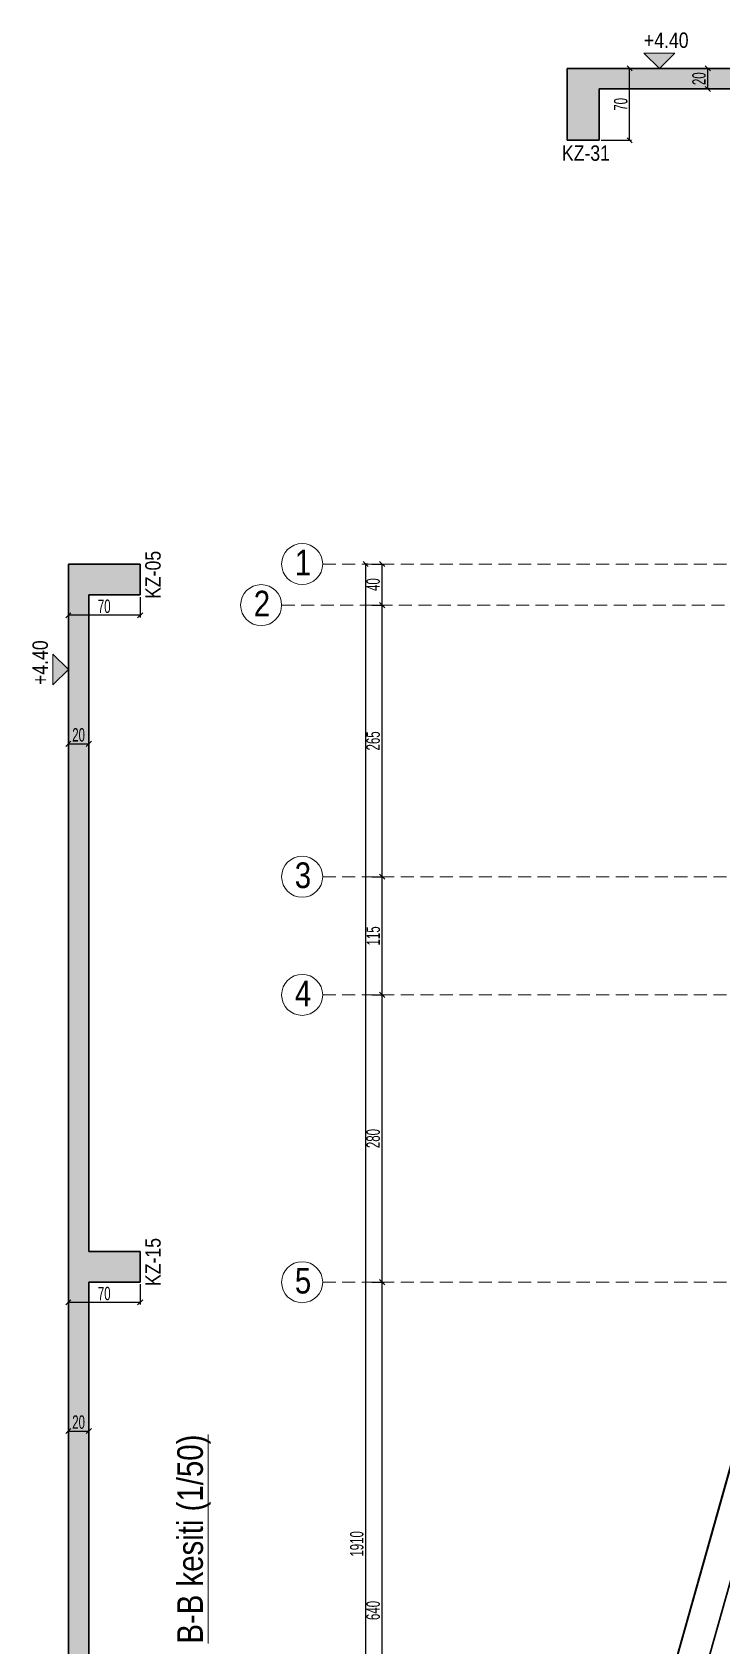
# Model space of a CAD drawing. Header units: millimetres. Extents: x 1419 to 5989, y 611 to 3292.
# Drawn here: x 1419 to 2092, y 1720 to 3292 of the extents above; entities that cross this region are included whole.
import ezdxf

# ---------------------------------------------------------------- set-up
doc = ezdxf.new("R2010")
doc.units = ezdxf.units.MM
doc.linetypes.add('DASHED', pattern=[19.05, 12.7, -6.35])
for name, color, linetype, lineweight in [('AKS BALONU (BEYKENT)', 7, 'Continuous', 20), ('AKS CIZGISI (BEYKENT)', 252, 'DASHED', 20), ('AKS NO (BEYKENT)', 3, 'Continuous', 20), ('AKS OLCU (BEYKENT)', 200, 'Continuous', 20), ('DOSEME SINIRI (BEYKENT)', 2, 'Continuous', 30), ('KESIT ISMI (BEYKENT)', 6, 'Continuous', 20), ('KIRIS (BEYKENT)', 2, 'Continuous', 30), ('KIRIS ISMI (BEYKENT)', 40, 'Continuous', 20), ('KOT CIZGI (BEYKENT)', 120, 'Continuous', 20), ('KOT YAZI (BEYKENT)', 7, 'Continuous', 20), ('OLCU (BEYKENT)', 14, 'Continuous', 20), ('TARAMA (BEYKENT)', 252, 'Continuous', 20)]:
    doc.layers.add(name, color=color, linetype=linetype, lineweight=lineweight)
doc.styles.add('DSMOLC-50', font='Bahnschrift Light Condensed', dxfattribs={"width": 0.75, "height": 13})
doc.styles.add('KOT (BEYKENT)', font='')
doc.styles.add('YAZI (BEYKENT)', font='')
doc.styles.get('KOT (BEYKENT)').set_extended_font_data('Bahnschrift Light Condensed')
doc.styles.get('YAZI (BEYKENT)').set_extended_font_data('Bahnschrift Light Condensed')
doc.dimstyles.new('DSMOLC-50', dxfattribs={"dimtxt": 13, "dimasz": 5, "dimexe": 2, "dimexo": 2, "dimgap": 2, "dimtad": 1, "dimdec": 0, "dimzin": 12, "dimdsep": 46, "dimtxsty": 'DSMOLC-50', "dimblk": 'OBLIQUE', "dimcen": 0, "dimclrt": 7, "dimadec": 0, "dimazin": 0, "dimtfac": 1, "dimtdec": 0, "dimtix": 1, "dimtmove": 2, "dimatfit": 3, "dimfxl": 1, "dimtzin": 0, "dimarcsym": 0})

# ---------------------------------------------------------------- blocks, each defined once
blk = doc.blocks.new('_Oblique')
at = {"color": 0, "linetype": 'ByBlock', "lineweight": -2}
blk.add_line((-0.5, -0.5), (0.5, 0.5), dxfattribs=at)
blk = doc.blocks.new('*D94')
at = {"layer": 'AKS OLCU (BEYKENT)', "color": 0, "lineweight": -2, "transparency": 16777216}
for p, q in [((1750.6, 2073.8), (1762.6, 2073.8)), ((1760.6, 1433.9), (1760.6, 2073.8)), ((1750.6, 1433.9), (1762.6, 1433.9))]:
    blk.add_line(p, q, dxfattribs=at)
at = {"layer": 'DEFPOINTS', "color": 0, "transparency": 16777216}
for p in [(1748.6, 2073.8), (1760.6, 2073.8), (1748.6, 1433.9)]:
    blk.add_point(p, dxfattribs=at)
at = {"layer": 'AKS OLCU (BEYKENT)', "color": 0, "lineweight": -2, "transparency": 16777216, "xscale": 5, "yscale": 5, "zscale": 5}
for p, rotation in [((1760.6, 2073.8), 90), ((1760.6, 1433.9), 270)]:
    blk.add_blockref('_Oblique', p, dxfattribs=dict(at, rotation=rotation))
at = {"layer": 'AKS OLCU (BEYKENT)', "color": 7, "transparency": 16777216, "insert": (1751.9, 1753.9), "char_height": 13, "attachment_point": 5, "rotation": 90, "style": 'DSMOLC-50'}
blk.add_mtext('640', dxfattribs=at)
blk = doc.blocks.new('*D95')
at = {"layer": 'AKS OLCU (BEYKENT)', "color": 0, "lineweight": -2, "transparency": 16777216}
for p, q in [((1750.6, 2353.8), (1762.6, 2353.8)), ((1760.6, 2073.8), (1760.6, 2353.8)), ((1750.6, 2073.8), (1762.6, 2073.8))]:
    blk.add_line(p, q, dxfattribs=at)
at = {"layer": 'DEFPOINTS', "color": 0, "transparency": 16777216}
for p in [(1748.6, 2353.8), (1760.6, 2353.8), (1748.6, 2073.8)]:
    blk.add_point(p, dxfattribs=at)
at = {"layer": 'AKS OLCU (BEYKENT)', "color": 0, "lineweight": -2, "transparency": 16777216, "xscale": 5, "yscale": 5, "zscale": 5}
for p, rotation in [((1760.6, 2353.8), 90), ((1760.6, 2073.8), 270)]:
    blk.add_blockref('_Oblique', p, dxfattribs=dict(at, rotation=rotation))
at = {"layer": 'AKS OLCU (BEYKENT)', "color": 7, "transparency": 16777216, "insert": (1751.9, 2213.8), "char_height": 13, "attachment_point": 5, "rotation": 90, "style": 'DSMOLC-50'}
blk.add_mtext('280', dxfattribs=at)
blk = doc.blocks.new('*D96')
at = {"layer": 'AKS OLCU (BEYKENT)', "color": 0, "lineweight": -2, "transparency": 16777216}
for p, q in [((1750.6, 2468.9), (1762.6, 2468.9)), ((1760.6, 2353.8), (1760.6, 2468.9)), ((1750.6, 2353.8), (1762.6, 2353.8))]:
    blk.add_line(p, q, dxfattribs=at)
at = {"layer": 'DEFPOINTS', "color": 0, "transparency": 16777216}
for p in [(1748.6, 2468.9), (1760.6, 2468.9), (1748.6, 2353.8)]:
    blk.add_point(p, dxfattribs=at)
at = {"layer": 'AKS OLCU (BEYKENT)', "color": 0, "lineweight": -2, "transparency": 16777216, "xscale": 5, "yscale": 5, "zscale": 5}
for p, rotation in [((1760.6, 2468.9), 90), ((1760.6, 2353.8), 270)]:
    blk.add_blockref('_Oblique', p, dxfattribs=dict(at, rotation=rotation))
at = {"layer": 'AKS OLCU (BEYKENT)', "color": 7, "transparency": 16777216, "insert": (1752, 2411.3), "char_height": 13, "attachment_point": 5, "rotation": 90, "style": 'DSMOLC-50'}
blk.add_mtext('115', dxfattribs=at)
blk = doc.blocks.new('*D97')
at = {"layer": 'AKS OLCU (BEYKENT)', "color": 0, "lineweight": -2, "transparency": 16777216}
for p, q in [((1750.6, 2733.6), (1762.6, 2733.6)), ((1760.6, 2468.9), (1760.6, 2733.6)), ((1750.6, 2468.9), (1762.6, 2468.9))]:
    blk.add_line(p, q, dxfattribs=at)
at = {"layer": 'DEFPOINTS', "color": 0, "transparency": 16777216}
for p in [(1748.6, 2733.6), (1760.6, 2733.6), (1748.6, 2468.9)]:
    blk.add_point(p, dxfattribs=at)
at = {"layer": 'AKS OLCU (BEYKENT)', "color": 0, "lineweight": -2, "transparency": 16777216, "xscale": 5, "yscale": 5, "zscale": 5}
for p, rotation in [((1760.6, 2733.6), 90), ((1760.6, 2468.9), 270)]:
    blk.add_blockref('_Oblique', p, dxfattribs=dict(at, rotation=rotation))
at = {"layer": 'AKS OLCU (BEYKENT)', "color": 7, "transparency": 16777216, "insert": (1751.9, 2601.3), "char_height": 13, "attachment_point": 5, "rotation": 90, "style": 'DSMOLC-50'}
blk.add_mtext('265', dxfattribs=at)
blk = doc.blocks.new('*D98')
at = {"layer": 'AKS OLCU (BEYKENT)', "color": 0, "lineweight": -2, "transparency": 16777216}
for p, q in [((1750.6, 2773.6), (1762.6, 2773.6)), ((1760.6, 2733.6), (1760.6, 2773.6)), ((1750.6, 2733.6), (1762.6, 2733.6))]:
    blk.add_line(p, q, dxfattribs=at)
at = {"layer": 'DEFPOINTS', "color": 0, "transparency": 16777216}
for p in [(1748.6, 2773.6), (1760.6, 2773.6), (1748.6, 2733.6)]:
    blk.add_point(p, dxfattribs=at)
at = {"layer": 'AKS OLCU (BEYKENT)', "color": 0, "lineweight": -2, "transparency": 16777216, "xscale": 5, "yscale": 5, "zscale": 5}
for p, rotation in [((1760.6, 2773.6), 90), ((1760.6, 2733.6), 270)]:
    blk.add_blockref('_Oblique', p, dxfattribs=dict(at, rotation=rotation))
at = {"layer": 'AKS OLCU (BEYKENT)', "color": 7, "transparency": 16777216, "insert": (1751.9, 2753.6), "char_height": 13, "attachment_point": 5, "rotation": 90, "style": 'DSMOLC-50'}
blk.add_mtext('40', dxfattribs=at)
blk = doc.blocks.new('*D99')
at = {"layer": 'AKS OLCU (BEYKENT)', "color": 0, "lineweight": -2, "transparency": 16777216}
for p, q in [((1746.6, 2773.6), (1742.6, 2773.6)), ((1744.6, 864), (1744.6, 2773.6)), ((1746.6, 864), (1742.6, 864))]:
    blk.add_line(p, q, dxfattribs=at)
at = {"layer": 'DEFPOINTS', "color": 0, "transparency": 16777216}
for p in [(1744.6, 2773.6), (1748.6, 2773.6), (1748.6, 864)]:
    blk.add_point(p, dxfattribs=at)
at = {"layer": 'AKS OLCU (BEYKENT)', "color": 0, "lineweight": -2, "transparency": 16777216, "xscale": 5, "yscale": 5, "zscale": 5}
for p, rotation in [((1744.6, 2773.6), 90), ((1744.6, 864), 270)]:
    blk.add_blockref('_Oblique', p, dxfattribs=dict(at, rotation=rotation))
at = {"layer": 'AKS OLCU (BEYKENT)', "color": 7, "transparency": 16777216, "insert": (1735.9, 1818.8), "char_height": 13, "attachment_point": 5, "rotation": 90, "style": 'DSMOLC-50'}
blk.add_mtext('1910', dxfattribs=at)
blk = doc.blocks.new('*D110')
at = {"layer": 'DEFPOINTS', "color": 0, "transparency": 16777216}
for p in [(1972.1, 3256.6), (2001.9, 3256.6), (1972.1, 3186.6)]:
    blk.add_point(p, dxfattribs=at)
at = {"layer": 'OLCU (BEYKENT)', "color": 0, "lineweight": -2, "transparency": 16777216}
for p, q in [((1974.1, 3256.6), (2003.9, 3256.6)), ((2001.9, 3186.6), (2001.9, 3256.6)), ((1974.1, 3186.6), (2003.9, 3186.6))]:
    blk.add_line(p, q, dxfattribs=at)
at = {"layer": 'OLCU (BEYKENT)', "color": 0, "lineweight": -2, "transparency": 16777216, "xscale": 5, "yscale": 5, "zscale": 5}
for p, rotation in [((2001.9, 3256.6), 90), ((2001.9, 3186.6), 270)]:
    blk.add_blockref('_Oblique', p, dxfattribs=dict(at, rotation=rotation))
at = {"layer": 'OLCU (BEYKENT)', "color": 7, "lineweight": -3, "transparency": 16777216, "insert": (1993.3, 3221.6), "char_height": 13, "attachment_point": 5, "rotation": 90, "style": 'DSMOLC-50'}
blk.add_mtext('70', dxfattribs=at)
blk = doc.blocks.new('*D111')
at = {"layer": 'DEFPOINTS', "color": 0, "transparency": 16777216}
for p in [(2057.5, 3256.6), (2078.2, 3256.6), (2057.5, 3236.6)]:
    blk.add_point(p, dxfattribs=at)
at = {"layer": 'OLCU (BEYKENT)', "color": 0, "lineweight": -2, "transparency": 16777216}
for p, q in [((2059.5, 3256.6), (2080.2, 3256.6)), ((2078.2, 3236.6), (2078.2, 3256.6)), ((2059.5, 3236.6), (2080.2, 3236.6))]:
    blk.add_line(p, q, dxfattribs=at)
at = {"layer": 'OLCU (BEYKENT)', "color": 0, "lineweight": -2, "transparency": 16777216, "xscale": 5, "yscale": 5, "zscale": 5}
for p, rotation in [((2078.2, 3256.6), 90), ((2078.2, 3236.6), 270)]:
    blk.add_blockref('_Oblique', p, dxfattribs=dict(at, rotation=rotation))
at = {"layer": 'OLCU (BEYKENT)', "color": 7, "lineweight": -3, "transparency": 16777216, "insert": (2069.6, 3246.6), "char_height": 13, "attachment_point": 5, "rotation": 90, "style": 'DSMOLC-50'}
blk.add_mtext('20', dxfattribs=at)
blk = doc.blocks.new('*D103')
at = {"layer": 'DEFPOINTS', "color": 0, "transparency": 16777216}
for p in [(1454.6, 2743.5), (1524.6, 2743.5), (1454.6, 2723.7)]:
    blk.add_point(p, dxfattribs=at)
at = {"layer": 'OLCU (BEYKENT)', "color": 0, "lineweight": -2, "transparency": 16777216}
for p, q in [((1454.6, 2741.5), (1454.6, 2721.7)), ((1524.6, 2741.5), (1524.6, 2721.7)), ((1524.6, 2723.7), (1454.6, 2723.7))]:
    blk.add_line(p, q, dxfattribs=at)
at = {"layer": 'OLCU (BEYKENT)', "color": 0, "lineweight": -2, "transparency": 16777216, "xscale": 5, "yscale": 5, "zscale": 5, "rotation": 180}
blk.add_blockref('_Oblique', (1454.6, 2723.7), dxfattribs=at)
at = {"layer": 'OLCU (BEYKENT)', "color": 0, "lineweight": -2, "transparency": 16777216, "xscale": 5, "yscale": 5, "zscale": 5}
blk.add_blockref('_Oblique', (1524.6, 2723.7), dxfattribs=at)
at = {"layer": 'OLCU (BEYKENT)', "color": 7, "lineweight": -3, "transparency": 16777216, "insert": (1489.6, 2732.4), "char_height": 13, "attachment_point": 5, "style": 'DSMOLC-50'}
blk.add_mtext('70', dxfattribs=at)
blk = doc.blocks.new('*D104')
at = {"layer": 'DEFPOINTS', "color": 0, "transparency": 16777216}
for p in [(1454.6, 2618), (1474.6, 2618), (1474.6, 2598.4)]:
    blk.add_point(p, dxfattribs=at)
at = {"layer": 'OLCU (BEYKENT)', "color": 0, "lineweight": -2, "transparency": 16777216}
for p, q in [((1454.6, 2616), (1454.6, 2596.4)), ((1474.6, 2616), (1474.6, 2596.4)), ((1454.6, 2598.4), (1474.6, 2598.4))]:
    blk.add_line(p, q, dxfattribs=at)
at = {"layer": 'OLCU (BEYKENT)', "color": 0, "lineweight": -2, "transparency": 16777216, "xscale": 5, "yscale": 5, "zscale": 5, "rotation": 180}
blk.add_blockref('_Oblique', (1454.6, 2598.4), dxfattribs=at)
at = {"layer": 'OLCU (BEYKENT)', "color": 0, "lineweight": -2, "transparency": 16777216, "xscale": 5, "yscale": 5, "zscale": 5}
blk.add_blockref('_Oblique', (1474.6, 2598.4), dxfattribs=at)
at = {"layer": 'OLCU (BEYKENT)', "color": 7, "lineweight": -3, "transparency": 16777216, "insert": (1464.6, 2607.1), "char_height": 13, "attachment_point": 5, "style": 'DSMOLC-50'}
blk.add_mtext('20', dxfattribs=at)
blk = doc.blocks.new('*D105')
at = {"layer": 'DEFPOINTS', "color": 0, "transparency": 16777216}
for p in [(1454.6, 2073.8), (1524.6, 2073.8), (1454.6, 2054.1)]:
    blk.add_point(p, dxfattribs=at)
at = {"layer": 'OLCU (BEYKENT)', "color": 0, "lineweight": -2, "transparency": 16777216}
for p, q in [((1454.6, 2071.8), (1454.6, 2052.1)), ((1524.6, 2071.8), (1524.6, 2052.1)), ((1524.6, 2054.1), (1454.6, 2054.1))]:
    blk.add_line(p, q, dxfattribs=at)
at = {"layer": 'OLCU (BEYKENT)', "color": 0, "lineweight": -2, "transparency": 16777216, "xscale": 5, "yscale": 5, "zscale": 5, "rotation": 180}
blk.add_blockref('_Oblique', (1454.6, 2054.1), dxfattribs=at)
at = {"layer": 'OLCU (BEYKENT)', "color": 0, "lineweight": -2, "transparency": 16777216, "xscale": 5, "yscale": 5, "zscale": 5}
blk.add_blockref('_Oblique', (1524.6, 2054.1), dxfattribs=at)
at = {"layer": 'OLCU (BEYKENT)', "color": 7, "lineweight": -3, "transparency": 16777216, "insert": (1489.6, 2062.7), "char_height": 13, "attachment_point": 5, "style": 'DSMOLC-50'}
blk.add_mtext('70', dxfattribs=at)
blk = doc.blocks.new('*D106')
at = {"layer": 'DEFPOINTS', "color": 0, "transparency": 16777216}
for p in [(1454.6, 1948.4), (1474.6, 1948.4), (1474.6, 1928.8)]:
    blk.add_point(p, dxfattribs=at)
at = {"layer": 'OLCU (BEYKENT)', "color": 0, "lineweight": -2, "transparency": 16777216}
for p, q in [((1454.6, 1946.4), (1454.6, 1926.8)), ((1474.6, 1946.4), (1474.6, 1926.8)), ((1454.6, 1928.8), (1474.6, 1928.8))]:
    blk.add_line(p, q, dxfattribs=at)
at = {"layer": 'OLCU (BEYKENT)', "color": 0, "lineweight": -2, "transparency": 16777216, "xscale": 5, "yscale": 5, "zscale": 5, "rotation": 180}
blk.add_blockref('_Oblique', (1454.6, 1928.8), dxfattribs=at)
at = {"layer": 'OLCU (BEYKENT)', "color": 0, "lineweight": -2, "transparency": 16777216, "xscale": 5, "yscale": 5, "zscale": 5}
blk.add_blockref('_Oblique', (1474.6, 1928.8), dxfattribs=at)
at = {"layer": 'OLCU (BEYKENT)', "color": 7, "lineweight": -3, "transparency": 16777216, "insert": (1464.6, 1937.4), "char_height": 13, "attachment_point": 5, "style": 'DSMOLC-50'}
blk.add_mtext('20', dxfattribs=at)

msp = doc.modelspace()

# ---------------------------------------------------------------- hatches: boundary and pattern name
at = {"layer": 'KOT CIZGI (BEYKENT)'}
for points in [[(2015.9, 3271.6), (2030.9, 3256.6), (2045.9, 3271.6)], [(1439.6, 2655.8), (1454.6, 2670.8), (1439.6, 2685.8)]]:
    msp.add_hatch(color=256, dxfattribs=at).paths.add_polyline_path(points)
at = {"layer": 'TARAMA (BEYKENT)', "lineweight": -3}
h = msp.add_hatch(dxfattribs=at)
h.set_pattern_fill('ANSI33', color=256)
h.set_pattern_definition([(45, (242.883, -921.65), (-4.490128, 4.490128), []), (45, (247.373, -921.65), (-4.490128, 4.490128), [3.175, -1.5875])])
h.paths.add_polyline_path([(5457.8, 3256.6), (1940.9, 3256.6), (1940.9, 3186.6), (1972.1, 3186.6), (1972.1, 3236.6), (2673.1, 3236.6), (2673.1, 3186.6), (2703.2, 3186.6), (2703.2, 3236.6), (3063.1, 3236.6), (3063.1, 3186.6), (3093.2, 3186.6), (3093.2, 3236.6), (3433.2, 3236.6), (3433.2, 3186.6), (3463.2, 3186.6), (3463.2, 3236.6), (4018.1, 3236.6), (4018.1, 3186.6), (4048.2, 3186.6), (4048.2, 3236.6), (4358.2, 3236.6), (4358.2, 3186.6), (4388.2, 3186.6), (4388.2, 3236.6), (4918.1, 3236.6), (4918.1, 3186.6), (4948.2, 3186.6), (4948.2, 3236.6), (5427.3, 3236.6), (5427.3, 3186.6), (5457.8, 3186.6)])
h = msp.add_hatch(dxfattribs=at)
h.set_pattern_fill('ANSI33', color=256)
h.set_pattern_definition([(45, (292.076, -823.3184), (-4.490128, 4.490128), []), (45, (296.566, -823.3184), (-4.490128, 4.490128), [3.175, -1.5875])])
h.paths.add_polyline_path([(1524.6, 893.9), (1474.6, 893.9), (1474.6, 1433.8), (1524.6, 1433.8), (1524.6, 1483.8), (1474.6, 1483.8), (1474.6, 2073.8), (1524.6, 2073.8), (1524.6, 2103.8), (1474.6, 2103.8), (1474.6, 2743.5), (1524.6, 2743.5), (1524.6, 2773.5), (1454.6, 2773.5), (1454.6, 2073.8), (1454.6, 1483.8), (1454.6, 863.9), (1524.6, 863.9)])

# ---------------------------------------------------------------- linework, layer by layer
at = {"layer": 'AKS BALONU (BEYKENT)'}
for centre in [(1682.6, 2773.6), (1642.6, 2733.6), (1682.6, 2468.9), (1682.6, 2353.8), (1682.6, 2073.8)]:
    msp.add_circle(centre, 20, dxfattribs=at)
at = {"layer": 'AKS CIZGISI (BEYKENT)'}
for p, q in [((1702.6, 2773.6), (5909.1, 2773.6)), ((1662.6, 2733.6), (5949.1, 2733.6)), ((1702.6, 2468.9), (5909.1, 2469)), ((1702.6, 2353.8), (5909.1, 2353.9)), ((1702.6, 2073.8), (5909.1, 2073.9))]:
    msp.add_line(p, q, dxfattribs=at)
msp.add_lwpolyline([(2336.3, 3023.6), (2336.3, 2733.3), (1888.7, 1141.8), (1888.7, 654)], dxfattribs=at)
at = {"layer": 'DOSEME SINIRI (BEYKENT)'}
for p, q in [((1940.9, 3256.6), (5457.8, 3256.6)), ((1940.9, 3256.6), (1940.9, 3186.6)), ((1972.1, 3236.6), (1972.1, 3186.6)), ((1972.1, 3236.6), (2673.1, 3236.6)), ((1940.9, 3186.6), (1972.1, 3186.6)), ((1454.6, 2773.5), (1524.6, 2773.5)), ((1454.6, 2773.5), (1454.6, 2073.8)), ((1524.6, 2773.5), (1524.6, 2743.5)), ((1474.6, 2743.5), (1524.6, 2743.5)), ((1474.6, 2743.5), (1474.6, 2103.8)), ((1474.6, 2103.8), (1524.6, 2103.8)), ((1524.6, 2103.8), (1524.6, 2073.8)), ((1454.6, 2073.8), (1454.6, 1483.8)), ((1474.6, 2073.8), (1524.6, 2073.8)), ((1474.6, 2073.8), (1474.6, 1483.8))]:
    msp.add_line(p, q, dxfattribs=at)
msp.add_lwpolyline([(2347.7, 2773.7), (5710.1, 2773.8), (5373.1, 864), (2112.3, 864), (1892.3, 1154.8)], close=True, dxfattribs=at)
at = {"layer": 'KIRIS (BEYKENT)'}
for p, q in [((2164.9, 2123.3), (1985, 1483.9)), ((2182.2, 2073.9), (2016.2, 1483.9))]:
    msp.add_line(p, q, dxfattribs=at)
at = {"layer": 'KOT CIZGI (BEYKENT)'}
for p, q in [((2015.9, 3271.6), (2045.9, 3271.6)), ((2030.9, 3256.6), (2015.9, 3271.6)), ((2030.9, 3256.6), (2045.9, 3271.6)), ((2010.9, 3256.6), (2050.9, 3256.6)), ((1454.6, 2650.8), (1454.6, 2690.8)), ((1439.6, 2655.8), (1439.6, 2685.8)), ((1454.6, 2670.8), (1439.6, 2685.8)), ((1454.6, 2670.8), (1439.6, 2655.8))]:
    msp.add_line(p, q, dxfattribs=at)

# ---------------------------------------------------------------- texts
at = {"layer": 'AKS NO (BEYKENT)', "style": 'YAZI (BEYKENT)'}
for s, p in [('1', (1675.5, 2762.6)), ('2', (1635.4, 2722.6)), ('3', (1675.4, 2457.9)), ('4', (1675.5, 2342.8)), ('5', (1675.5, 2062.8))]:
    msp.add_text(s, height=25, dxfattribs=at).set_placement(p)
at = {"layer": 'KESIT ISMI (BEYKENT)', "style": 'YAZI (BEYKENT)'}
msp.add_text('%%UB-B kesiti (1/50)', height=25, rotation=90, dxfattribs=at).set_placement((1585.8, 1721.6))
at = {"layer": 'KIRIS ISMI (BEYKENT)', "style": 'YAZI (BEYKENT)'}
msp.add_text('KZ-31', height=15, dxfattribs=at).set_placement((1935.9, 3166.6))
for s, p in [('KZ-05', (1544.6, 2739.7)), ('KZ-15', (1544.6, 2070.1))]:
    msp.add_text(s, height=15, rotation=90, dxfattribs=at).set_placement(p)
at = {"layer": 'KOT YAZI (BEYKENT)', "style": 'KOT (BEYKENT)'}
msp.add_text('+4.40', height=15, dxfattribs=at).set_placement((2015.9, 3276.6))
msp.add_text('+4.40', height=15, rotation=90, dxfattribs=at).set_placement((1434.6, 2655.8))

# ---------------------------------------------------------------- dimensions: what is measured, and where the dimension line sits
at = {"layer": 'AKS OLCU (BEYKENT)'}
for base, p1, p2, picture, middle in [((1744.6, 2773.6), (1748.6, 864), (1748.6, 2773.6), '*D99', (1735.9, 1818.8)), ((1760.6, 2773.6), (1748.6, 2733.6), (1748.6, 2773.6), '*D98', (1751.9, 2753.6)), ((1760.6, 2733.6), (1748.6, 2468.9), (1748.6, 2733.6), '*D97', (1751.9, 2601.3)), ((1760.6, 2468.9), (1748.6, 2353.8), (1748.6, 2468.9), '*D96', (1752, 2411.3)), ((1760.6, 2353.8), (1748.6, 2073.8), (1748.6, 2353.8), '*D95', (1751.9, 2213.8)), ((1760.6, 2073.8), (1748.6, 1433.9), (1748.6, 2073.8), '*D94', (1751.9, 1753.9))]:
    dim = msp.add_linear_dim(base=base, p1=p1, p2=p2, angle=90, dimstyle='DSMOLC-50', dxfattribs=at)
    dim.commit()
    dim.dimension.update_dxf_attribs({"geometry": picture, "text_midpoint": middle})
at = {"layer": 'OLCU (BEYKENT)', "lineweight": -3}
for base, p1, p2, picture, middle in [((2001.9, 3256.6), (1972.1, 3186.6), (1972.1, 3256.6), '*D110', (1993.3, 3221.6)), ((2078.2, 3256.6), (2057.5, 3236.6), (2057.5, 3256.6), '*D111', (2069.6, 3246.6))]:
    dim = msp.add_linear_dim(base=base, p1=p1, p2=p2, angle=90, dimstyle='DSMOLC-50', dxfattribs=at)
    dim.commit()
    dim.dimension.update_dxf_attribs({"geometry": picture, "text_midpoint": middle})
for base, p1, p2, picture, middle in [((1454.6, 2723.7), (1524.6, 2743.5), (1454.6, 2743.5), '*D103', (1489.6, 2732.4)), ((1474.6, 2598.4), (1454.6, 2618), (1474.6, 2618), '*D104', (1464.6, 2607.1)), ((1454.6, 2054.1), (1524.6, 2073.8), (1454.6, 2073.8), '*D105', (1489.6, 2062.7)), ((1474.6, 1928.8), (1454.6, 1948.4), (1474.6, 1948.4), '*D106', (1464.6, 1937.4))]:
    dim = msp.add_linear_dim(base=base, p1=p1, p2=p2, dimstyle='DSMOLC-50', dxfattribs=at)
    dim.commit()
    dim.dimension.update_dxf_attribs({"geometry": picture, "text_midpoint": middle})

doc.saveas('drawing.dxf')
